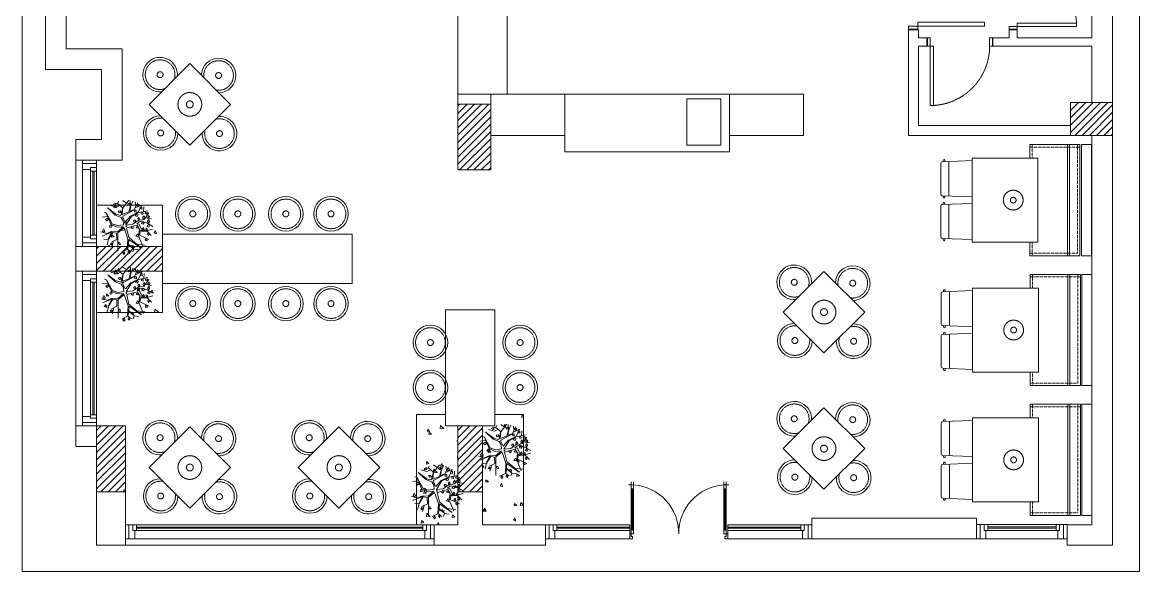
# Model space of a CAD drawing. Header units: metres. Extents: x 1587 to 89247, y -60 to 14723.
# Drawn here: x 1587 to 15154, y -60 to 6613 of the extents above; entities that cross this region are included whole.
import ezdxf

# ---------------------------------------------------------------- set-up
doc = ezdxf.new("R2010")
doc.units = ezdxf.units.M
doc.header["$LTSCALE"] = 10
for name, pattern in [('Hidden', [9.525, 6.35, -3.175]), ('HIDDEN4', [0.09375, 0.0625, -0.03125]), ('xp-KFCM inline base$0$DASH9', [0.1111, 0.0741, -0.037]), ('xp-KFCM inline base$0$HIDDEN', [0.375, 0.25, -0.125])]:
    doc.linetypes.add(name, pattern=pattern)
doc.layers.get('0').update_dxf_attribs({"color": 253, "lineweight": 0})
doc.layers.add('Furniture', color=7, linetype='Continuous', lineweight=13)

msp = doc.modelspace()

# ---------------------------------------------------------------- hatches: boundary and pattern name
at = {"transparency": 33554687}
h = msp.add_hatch(dxfattribs=at)
h.set_pattern_fill('ANSI31', color=256, scale=500)
h.set_pattern_definition([(45, (-1287085.31, -146475.15), (-44.1941738, 44.1941738), [])])
h.paths.add_polyline_path([(6874, 4820), (7274, 4820), (7274, 5620), (6874, 5620)])
h = msp.add_hatch(dxfattribs=at)
h.set_pattern_fill('ANSI31', color=256, scale=500)
h.set_pattern_definition([(45, (-1270677.495, -149670.67), (-44.1941738, 44.1941738), [])])
h.paths.add_polyline_path([(14824, 5640), (14314, 5640), (14314, 5240), (14824, 5240)])
h = msp.add_hatch(dxfattribs=at)
h.set_pattern_fill('ANSI31', color=256, scale=500)
h.set_pattern_definition([(45, (-141241.26, 1299271.78), (-44.1941738, 44.1941738), [])])
h.paths.add_polyline_path([(2488, 3890), (2488, 3590), (3288, 3590), (3288, 3890)])
h = msp.add_hatch(dxfattribs=at)
h.set_pattern_fill('ANSI31', color=256, scale=500)
h.set_pattern_definition([(45, (-1282503.806, -154000.67), (-44.1941738, 44.1941738), [])])
h.paths.add_polyline_path([(2838, 1710), (2488, 1710), (2488, 910), (2838, 910)])
h = msp.add_hatch(dxfattribs=at)
h.set_pattern_fill('ANSI31', color=256, scale=500)
h.set_pattern_definition([(45, (-1278117.495, -154000.67), (-44.1941738, 44.1941738), [])])
h.paths.add_polyline_path([(7174, 910), (7174, 1710), (6874, 1710), (6874, 910)])

# ---------------------------------------------------------------- linework, layer by layer
for p, q in [((1587, -60), (1587, 13516)), ((15154, -60), (15154, 13516)), ((14824, 260), (14824, 9780)), ((14574, 6423), (14574, 7934)), ((6874, 7540), (6874, 5620)), ((7474, 7540), (7474, 5740)), ((6874, 6940), (6874, 5740)), ((7474, 5740), (7474, 6940)), ((1868, 6770), (1868, 6040)), ((2118, 6770), (2118, 6290)), ((12348, 6523), (12348, 5240)), ((12348, 6523), (12468, 6523)), ((12468, 6523), (12468, 6423)), ((13568, 6423), (13568, 6523)), ((13568, 6523), (13668, 6523)), ((13668, 6423), (13668, 6523)), ((12572, 6423), (12468, 6423)), ((12572, 6423), (12572, 6323)), ((13568, 6423), (13372, 6423)), ((13372, 6423), (13372, 6323)), ((14574, 6423), (13668, 6423)), ((2118, 6290), (2798, 6290)), ((2798, 6290), (2798, 4940)), ((12468, 6323), (12468, 5360)), ((12572, 6323), (12468, 6323)), ((14574, 6323), (13372, 6323)), ((14574, 5640), (14574, 6323)), ((1868, 6040), (2548, 6040)), ((2548, 6040), (2548, 5190)), ((6874, 5740), (7474, 5740)), ((8174, 5740), (7274, 5740)), ((7274, 5740), (7274, 5240)), ((7474, 5740), (11074, 5740)), ((8174, 5040), (8174, 5740)), ((8174, 5240), (8174, 5740)), ((10174, 5040), (10174, 5740)), ((11074, 5740), (10174, 5740)), ((10174, 5740), (10174, 5240)), ((11074, 5240), (11074, 5740)), ((11074, 5240), (11074, 5740)), ((7274, 5620), (6874, 5620)), ((6874, 5620), (6874, 4820)), ((7274, 4820), (7274, 5620)), ((14314, 5360), (14314, 5640)), ((14314, 5640), (14574, 5640)), ((14314, 5360), (12468, 5360)), ((2548, 5190), (2238, 5190)), ((2238, 5190), (2238, 4940)), ((7274, 5240), (8174, 5240)), ((10174, 5240), (11074, 5240)), ((14314, 5240), (12348, 5240)), ((14574, 5240), (14314, 5240)), ((14574, 510), (14574, 5240)), ((8174, 5040), (10174, 5040)), ((2798, 4940), (2238, 4940)), ((2238, 4940), (2238, 3890)), ((2317, 4940), (2317, 3890)), ((2317, 4940), (2488, 4940)), ((2317, 4898), (2488, 4898)), ((2488, 4940), (2488, 3890)), ((2317, 4826), (2416, 4826)), ((2416, 4848), (2416, 3983)), ((2416, 4848), (2488, 4848)), ((2416, 4805), (2488, 4805)), ((2445, 4805), (2445, 4026)), ((2459, 4805), (2459, 4026)), ((6874, 4820), (7274, 4820)), ((2488, 4390), (3288, 4390)), ((3288, 4390), (3288, 3090)), ((2317, 4004), (2416, 4004)), ((2416, 4026), (2488, 4026)), ((2416, 3983), (2488, 3983)), ((3288, 4040), (3288, 3440)), ((3288, 4040), (5591, 4040)), ((5591, 4040), (5591, 3440)), ((2238, 3890), (2238, 3590)), ((2238, 3890), (3288, 3890)), ((2317, 3933), (2488, 3933)), ((2317, 3890), (2488, 3890)), ((3288, 3890), (3288, 3590)), ((3288, 3890), (3288, 3590)), ((3288, 3590), (2238, 3590)), ((2238, 3590), (2238, 1710)), ((2317, 3590), (2317, 1710)), ((2317, 3590), (2488, 3590)), ((2317, 3548), (2488, 3548)), ((2488, 3590), (2488, 1710)), ((2317, 3476), (2416, 3476)), ((2416, 3498), (2416, 1803)), ((2416, 3498), (2488, 3498)), ((2416, 3455), (2488, 3455)), ((2445, 3455), (2445, 1846)), ((2459, 3455), (2459, 1846)), ((3288, 3440), (5591, 3440)), ((3288, 3090), (2488, 3090)), ((6724, 3119), (7324, 3119)), ((6724, 1710), (6724, 3119)), ((7324, 1710), (7324, 3119)), ((2317, 1824), (2416, 1824)), ((2416, 1846), (2488, 1846)), ((2416, 1803), (2488, 1803)), ((6374, 510), (6374, 1849)), ((6374, 1849), (6724, 1849)), ((7324, 1849), (7674, 1849)), ((7674, 1849), (7674, 510)), ((2238, 1710), (2238, 1460)), ((2238, 1710), (2838, 1710)), ((2317, 1753), (2488, 1753)), ((2317, 1710), (2488, 1710)), ((2838, 1710), (2838, 260)), ((6724, 1710), (7324, 1710)), ((6874, 510), (6874, 1710)), ((6874, 1710), (7174, 1710)), ((7174, 1710), (7174, 510)), ((2238, 1460), (2488, 1460)), ((2488, 1460), (2488, 260)), ((8980, 399), (8980, 1031)), ((9010, 399), (9010, 1031)), ((10104, 399), (10104, 1031)), ((10134, 399), (10134, 1031)), ((11174, 340), (11174, 590)), ((11174, 590), (13174, 590)), ((13174, 590), (13174, 340)), ((2838, 510), (6588, 510)), ((2838, 339), (2838, 510)), ((2880, 339), (2880, 510)), ((2930, 439), (2930, 510)), ((2930, 439), (6495, 439)), ((2952, 339), (2952, 439)), ((2973, 439), (2973, 510)), ((2973, 482), (6452, 482)), ((2973, 468), (6452, 468)), ((6452, 439), (6452, 510)), ((6474, 339), (6474, 439)), ((6495, 439), (6495, 510)), ((6545, 339), (6545, 510)), ((6588, 510), (6874, 510)), ((6588, 510), (6588, 260)), ((6588, 339), (6588, 510)), ((7174, 510), (7940, 510)), ((7940, 510), (7940, 260)), ((7940, 510), (8962, 510)), ((7940, 339), (7940, 510)), ((7983, 339), (7983, 510)), ((8033, 439), (8033, 510)), ((8033, 439), (8962, 439)), ((8054, 339), (8054, 439)), ((8076, 439), (8076, 510)), ((8076, 482), (8962, 482)), ((8076, 468), (8962, 468)), ((8962, 339), (8962, 510)), ((10152, 339), (10152, 510)), ((10152, 510), (11174, 510)), ((10152, 482), (11039, 482)), ((10152, 468), (11039, 468)), ((10152, 439), (11081, 439)), ((11039, 439), (11039, 510)), ((11060, 339), (11060, 439)), ((11081, 439), (11081, 510)), ((11131, 339), (11131, 510)), ((11174, 339), (11174, 510)), ((13174, 511), (14274, 511)), ((13174, 340), (13174, 511)), ((13217, 340), (13217, 511)), ((13267, 440), (13267, 511)), ((13267, 440), (14181, 440)), ((13288, 340), (13288, 440)), ((13309, 440), (13309, 511)), ((13309, 483), (14139, 483)), ((13309, 469), (14139, 469)), ((14139, 440), (14139, 511)), ((14160, 340), (14160, 440)), ((14181, 440), (14181, 511)), ((14231, 340), (14231, 511)), ((14274, 340), (14274, 511)), ((14574, 510), (14274, 510)), ((14274, 510), (14274, 260)), ((2838, 339), (6588, 339)), ((7940, 339), (8962, 339)), ((10152, 339), (11174, 339)), ((11174, 340), (13174, 340)), ((13174, 340), (14274, 340)), ((2838, 260), (2488, 260)), ((6588, 260), (2838, 260)), ((6588, 260), (7940, 260)), ((14824, 260), (14274, 260)), ((1587, -60), (15154, -60))]:
    msp.add_line(p, q)
at = {"linetype": 'Continuous', "transparency": 33554687}
for p, q in [((2704, 4390), (2702, 4361)), ((2702, 4361), (2733, 4367)), ((2705, 4390), (2733, 4367)), ((2488, 4298), (2491, 4288)), ((2488, 4289), (2491, 4288)), ((2795, 4131), (2788, 4086)), ((2788, 4086), (2835, 4092)), ((2795, 4131), (2836, 4092)), ((2841, 4201), (2824, 4176)), ((2824, 4176), (2854, 4166)), ((2841, 4201), (2854, 4166)), ((3049, 4101), (3046, 4071)), ((3046, 4071), (3078, 4077)), ((3049, 4101), (3078, 4077)), ((3203, 4080), (3186, 4055)), ((3203, 4080), (3217, 4045)), ((2673, 4032), (2670, 4002)), ((2670, 4002), (2702, 4008)), ((2673, 4032), (2702, 4008)), ((3186, 4055), (3217, 4045)), ((2639, 3903), (2631, 3890)), ((2639, 3903), (2644, 3890)), ((2711, 3590), (2705, 3553)), ((2705, 3553), (2752, 3558)), ((2719, 3590), (2753, 3558)), ((2801, 3483), (2784, 3458)), ((2784, 3458), (2814, 3448)), ((2801, 3483), (2814, 3448)), ((2607, 3285), (2639, 3291)), ((2610, 3315), (2608, 3285)), ((2610, 3315), (2639, 3291)), ((2986, 3384), (2984, 3354)), ((2984, 3354), (3015, 3360)), ((2986, 3384), (3015, 3360)), ((3163, 3361), (3146, 3336)), ((3146, 3336), (3177, 3326)), ((3163, 3361), (3177, 3326)), ((2599, 3184), (2582, 3159)), ((2582, 3159), (2613, 3149)), ((2599, 3184), (2613, 3149)), ((3199, 3130), (3193, 3090)), ((3199, 3130), (3240, 3091)), ((3233, 3090), (3240, 3091)), ((7656, 1844), (7654, 1814)), ((7654, 1814), (7674, 1818)), ((7656, 1844), (7674, 1829)), ((6520, 1672), (6503, 1647)), ((6503, 1647), (6533, 1637)), ((6520, 1672), (6533, 1637)), ((6528, 1636), (6525, 1606)), ((6528, 1636), (6557, 1612)), ((6665, 1717), (6659, 1673)), ((6659, 1673), (6706, 1678)), ((6666, 1717), (6706, 1678)), ((7446, 1727), (7429, 1702)), ((7429, 1702), (7459, 1692)), ((7446, 1727), (7459, 1692)), ((6525, 1606), (6557, 1612)), ((6874, 1538), (6865, 1526)), ((6865, 1526), (6874, 1523)), ((7245, 1429), (7228, 1404)), ((7228, 1404), (7258, 1394)), ((7245, 1429), (7258, 1394)), ((7249, 1416), (7246, 1386)), ((7246, 1386), (7277, 1392)), ((7249, 1416), (7277, 1392)), ((7625, 1485), (7622, 1455)), ((7622, 1455), (7653, 1461)), ((7625, 1485), (7653, 1461)), ((6496, 1277), (6494, 1247)), ((6494, 1247), (6525, 1253)), ((6496, 1277), (6525, 1253)), ((6681, 1252), (6664, 1227)), ((6664, 1227), (6694, 1217)), ((6681, 1252), (6694, 1217)), ((6873, 1347), (6870, 1317)), ((6870, 1317), (6874, 1317)), ((6873, 1347), (6874, 1346)), ((7174, 1229), (7193, 1210)), ((7607, 1307), (7590, 1282)), ((7590, 1282), (7621, 1272)), ((7607, 1307), (7621, 1272)), ((6583, 1183), (6576, 1139)), ((6576, 1139), (6623, 1145)), ((6583, 1183), (6624, 1144)), ((7174, 1209), (7193, 1211)), ((7593, 1127), (7591, 1097)), ((7591, 1097), (7622, 1103)), ((7593, 1127), (7622, 1103)), ((6480, 954), (6463, 929)), ((6480, 954), (6493, 919)), ((6841, 988), (6839, 958)), ((6839, 958), (6870, 964)), ((6841, 988), (6870, 964)), ((7217, 1057), (7215, 1027)), ((7215, 1027), (7246, 1033)), ((7217, 1057), (7246, 1033)), ((7406, 1009), (7389, 984)), ((7389, 984), (7419, 974)), ((7406, 1009), (7419, 974)), ((6465, 919), (6462, 889)), ((6462, 889), (6494, 895)), ((6463, 929), (6493, 919)), ((6465, 919), (6494, 895)), ((6842, 832), (6825, 807)), ((6842, 832), (6856, 797)), ((6825, 807), (6856, 797)), ((7186, 699), (7183, 669)), ((7186, 699), (7215, 675)), ((7205, 710), (7188, 685)), ((7188, 685), (7218, 675)), ((7205, 710), (7218, 675)), ((7562, 768), (7559, 738)), ((7559, 738), (7591, 744)), ((7562, 768), (7591, 744)), ((7640, 782), (7633, 738)), ((7633, 738), (7674, 743)), ((7640, 782), (7674, 749)), ((6434, 560), (6431, 530)), ((6434, 560), (6462, 536)), ((6500, 650), (6493, 605)), ((6493, 605), (6541, 611)), ((6500, 649), (6541, 611)), ((6810, 629), (6807, 599)), ((6807, 599), (6839, 605)), ((6810, 629), (6839, 605)), ((7183, 669), (7215, 675)), ((7567, 589), (7550, 564)), ((7550, 564), (7581, 554)), ((7567, 589), (7581, 554)), ((6431, 530), (6462, 536)), ((6641, 533), (6625, 510)), ((6641, 533), (6650, 510))]:
    msp.add_line(p, q, dxfattribs=at)
for points in [[(12460, 6530), (12460, 6613), (13270, 6613), (13270, 6568), (12348, 6568), (12348, 6530)], [(12460, 6530), (12348, 6530)], [(13668, 6529), (13668, 6603), (14388, 6603), (14388, 6563), (13568, 6563), (13568, 6529)], [(13668, 6529), (13568, 6529)], [(12578, 6323), (12652, 6323), (12652, 5603), (12612, 5603), (12612, 6423), (12578, 6423)], [(12578, 6323), (12578, 6423)], [(13366, 6423), (13332, 6423), (13332, 6323), (13366, 6323)], [(13366, 6323), (13366, 6423)], [(13819, 4963), (13819, 5128), (14277, 5128), (14277, 3778), (13819, 3778), (13819, 3943)], [(14302, 5128), (14302, 3778)], [(12769, 4919), (12769, 4936)], [(12789, 4920), (12789, 4936)], [(12839, 4504), (12839, 4922)], [(12769, 4507), (12769, 4490)], [(12789, 4506), (12789, 4490)], [(2608, 4295), (2679, 4166), (2744, 4143), (2817, 4154), (2812, 4201), (2786, 4242), (2714, 4270), (2624, 4358)], [(2621, 4358), (2721, 4283)], [(2771, 4389), (2729, 4369), (2659, 4387)], [(2806, 4361), (2756, 4404), (2711, 4418)], [(2721, 4281), (2784, 4266), (2806, 4361), (2879, 4451)], [(2741, 4410), (2756, 4438)], [(2806, 4360), (2799, 4277), (2882, 4309), (2899, 4389), (2897, 4449)], [(2852, 4418), (2806, 4449)], [(2834, 4186), (2806, 4244), (2806, 4260), (2947, 4336), (2984, 4420)], [(2837, 4186), (2902, 4258), (2994, 4305), (3035, 4393)], [(2929, 4440), (2904, 4385), (2892, 4318), (2899, 4320), (2932, 4336)], [(2967, 4387), (2957, 4434)], [(3032, 4393), (2959, 4358)], [(3060, 4313), (3062, 4371)], [(12769, 4399), (12769, 4416)], [(12789, 4400), (12789, 4416)], [(12839, 3984), (12839, 4402)], [(2621, 4254), (2556, 4248)], [(2812, 4129), (2736, 4123), (2666, 4156), (2606, 4295), (2583, 4305)], [(2844, 4150), (2907, 4250), (2994, 4299), (3107, 4322)], [(3122, 4297), (3065, 4219), (2994, 4207), (2927, 4160), (2847, 4150)], [(3080, 4240), (3155, 4227)], [(2814, 4129), (2744, 4068), (2674, 4074), (2613, 4047), (2541, 4066)], [(2819, 4115), (2746, 4055), (2746, 3832)], [(2822, 4115), (2869, 3978), (2862, 3853), (2791, 3822)], [(2852, 4113), (2879, 4002), (3032, 3869)], [(2854, 4115), (2982, 4148), (3010, 4101), (2999, 4019), (3055, 3886)], [(3170, 4133), (3107, 4172), (3027, 4193), (3007, 4189), (2977, 4166), (3007, 4162), (3042, 4084)], [(3022, 4088), (3010, 4029), (3125, 3976)], [(3105, 4076), (3040, 4074), (3022, 4090)], [(3042, 4082), (3102, 4080), (3102, 4105), (3090, 4111), (3087, 4092), (3102, 4080)], [(3167, 4101), (3097, 4080)], [(3105, 4072), (3153, 4023)], [(2674, 4064), (2558, 4015)], [(2671, 4062), (2629, 3980), (2576, 3976)], [(2669, 3943), (2734, 3976), (2731, 4053), (2684, 4060), (2634, 3980), (2616, 3908)], [(2696, 3957), (2674, 3881)], [(3030, 3869), (2882, 3976), (2877, 3920), (2942, 3861), (2877, 3906)], [(12769, 3987), (12769, 3970)], [(12789, 3986), (12789, 3970)], [(2874, 3906), (2869, 3855), (2909, 3820)], [(2929, 3824), (2942, 3859), (2999, 3851)], [(3077, 3906), (2977, 3918)], [(2611, 3485), (2681, 3356), (2746, 3332), (2819, 3344), (2814, 3391), (2789, 3432), (2716, 3459), (2626, 3547)], [(2624, 3547), (2724, 3473)], [(2774, 3578), (2731, 3559), (2661, 3577)], [(2809, 3551), (2759, 3594), (2714, 3608)], [(2724, 3471), (2787, 3455), (2809, 3551), (2882, 3641)], [(2744, 3600), (2759, 3627)], [(2809, 3549), (2802, 3467), (2884, 3498), (2902, 3578), (2899, 3639)], [(2854, 3608), (2809, 3639)], [(2837, 3375), (2809, 3434), (2809, 3449), (2949, 3526), (2987, 3610)], [(2839, 3375), (2904, 3448), (2997, 3494), (3037, 3582)], [(2932, 3629), (2907, 3575), (2894, 3508), (2902, 3510), (2934, 3526)], [(2969, 3577), (2959, 3623)], [(3035, 3582), (2962, 3547)], [(3062, 3502), (3065, 3561)], [(13824, 3385), (13824, 3550), (14282, 3550), (14282, 2200), (13824, 2200), (13824, 2365)], [(14307, 3550), (14307, 2200)], [(2624, 3444), (2558, 3438)], [(2814, 3318), (2739, 3313), (2669, 3346), (2609, 3485), (2586, 3494)], [(2847, 3340), (2909, 3440), (2997, 3489), (3110, 3512)], [(3125, 3487), (3067, 3408), (2997, 3397), (2929, 3350), (2849, 3340)], [(3082, 3430), (3157, 3416)], [(2817, 3318), (2746, 3258), (2676, 3264), (2616, 3236), (2543, 3256)], [(2822, 3305), (2749, 3244), (2749, 3021)], [(2824, 3305), (2872, 3168), (2864, 3043), (2794, 3012)], [(2854, 3303), (2882, 3191), (3035, 3058)], [(2857, 3305), (2985, 3338), (3012, 3291), (3002, 3209), (3057, 3076)], [(3173, 3323), (3110, 3361), (3030, 3383), (3010, 3379), (2980, 3356), (3010, 3352), (3045, 3274)], [(3025, 3277), (3012, 3219), (3127, 3166)], [(3107, 3266), (3042, 3264), (3025, 3279)], [(3045, 3272), (3105, 3270), (3105, 3295), (3092, 3301), (3090, 3281), (3105, 3270)], [(3170, 3291), (3100, 3270)], [(3108, 3261), (3156, 3212)], [(12774, 3341), (12774, 3358)], [(12794, 3342), (12794, 3358)], [(12844, 2926), (12844, 3344)], [(2676, 3254), (2561, 3205)], [(2674, 3252), (2631, 3170), (2578, 3166)], [(2671, 3133), (2736, 3166), (2734, 3242), (2686, 3250), (2636, 3170), (2619, 3098)], [(2699, 3146), (2676, 3070)], [(3032, 3058), (2884, 3166), (2879, 3109), (2944, 3051), (2879, 3096)], [(2877, 3096), (2872, 3045), (2912, 3010)], [(2932, 3013), (2944, 3049), (3002, 3041)], [(3080, 3096), (2980, 3107)], [(12774, 2929), (12774, 2912)], [(12794, 2928), (12794, 2912)], [(12774, 2821), (12774, 2838)], [(12794, 2822), (12794, 2838)], [(12844, 2406), (12844, 2824)], [(12774, 2409), (12774, 2392)], [(12794, 2408), (12794, 2392)], [(13824, 1808), (13824, 1973), (14282, 1973), (14282, 623), (13824, 623), (13824, 788)], [(14307, 1973), (14307, 623)], [(12774, 1764), (12774, 1781)], [(12794, 1765), (12794, 1781)], [(12844, 1349), (12844, 1767)], [(7199, 1573), (7269, 1444), (7334, 1421), (7407, 1432), (7402, 1479), (7377, 1520), (7304, 1548), (7214, 1636)], [(7212, 1636), (7312, 1561)], [(7362, 1667), (7319, 1647), (7249, 1665)], [(7397, 1640), (7347, 1683), (7302, 1696)], [(7312, 1559), (7375, 1544), (7397, 1640), (7470, 1730)], [(7332, 1689), (7347, 1716)], [(7397, 1638), (7390, 1556), (7472, 1587), (7490, 1667), (7487, 1728)], [(7442, 1696), (7397, 1728)], [(7425, 1464), (7397, 1522), (7397, 1538), (7537, 1614), (7575, 1698)], [(7427, 1464), (7492, 1536), (7585, 1583), (7625, 1671)], [(7520, 1718), (7495, 1663), (7482, 1597), (7490, 1599), (7522, 1614)], [(7558, 1665), (7547, 1712)], [(7623, 1671), (7550, 1636)], [(7650, 1591), (7653, 1649)], [(7212, 1532), (7146, 1526)], [(7402, 1407), (7327, 1401), (7257, 1434), (7197, 1573), (7174, 1583)], [(7435, 1429), (7497, 1528), (7585, 1577), (7698, 1601)], [(7713, 1575), (7655, 1497), (7585, 1485), (7517, 1438), (7437, 1429)], [(7670, 1518), (7745, 1505)], [(7405, 1407), (7334, 1346), (7264, 1352), (7204, 1325), (7131, 1344)], [(7410, 1393), (7337, 1333), (7337, 1110)], [(7412, 1393), (7460, 1256), (7452, 1131), (7382, 1100)], [(7442, 1391), (7470, 1280), (7623, 1147)], [(7445, 1393), (7573, 1427), (7600, 1380), (7590, 1298), (7645, 1165)], [(7761, 1411), (7698, 1450), (7618, 1472), (7598, 1468), (7568, 1444), (7598, 1440), (7633, 1362)], [(7613, 1366), (7600, 1307), (7715, 1255)], [(7695, 1354), (7630, 1352), (7613, 1368)], [(7633, 1360), (7693, 1358), (7693, 1384), (7680, 1389), (7678, 1370), (7693, 1358)], [(7758, 1380), (7688, 1358)], [(6493, 1069), (6555, 1054), (6578, 1150), (6651, 1239)], [(6513, 1198), (6528, 1226)], [(6578, 1148), (6570, 1065), (6653, 1097), (6671, 1177), (6668, 1238)], [(6623, 1206), (6578, 1238)], [(6701, 1228), (6676, 1173), (6663, 1107), (6671, 1108), (6703, 1124)], [(6738, 1175), (6728, 1222)], [(7264, 1342), (7149, 1294)], [(7262, 1341), (7219, 1258), (7167, 1255)], [(7259, 1221), (7324, 1255), (7322, 1331), (7274, 1339), (7224, 1258), (7207, 1186)], [(7287, 1235), (7264, 1159)], [(7620, 1147), (7472, 1255), (7467, 1198), (7532, 1139), (7467, 1184)], [(7696, 1350), (7744, 1301)], [(12774, 1351), (12774, 1334)], [(12774, 1244), (12774, 1261)], [(12794, 1351), (12794, 1334)], [(12794, 1245), (12794, 1261)], [(12844, 829), (12844, 1247)], [(6583, 917), (6508, 911), (6438, 944), (6377, 1083), (6355, 1093)], [(6380, 1083), (6450, 954), (6515, 931), (6588, 942), (6583, 989), (6558, 1030), (6485, 1058), (6395, 1146)], [(6392, 1146), (6493, 1071)], [(6543, 1177), (6500, 1157), (6430, 1175)], [(6578, 1150), (6528, 1193), (6483, 1206)], [(6605, 974), (6578, 1032), (6578, 1048), (6718, 1124), (6756, 1208)], [(6608, 974), (6673, 1046), (6766, 1093), (6806, 1181)], [(6616, 938), (6678, 1038), (6766, 1087), (6879, 1110)], [(6803, 1181), (6731, 1146)], [(6831, 1101), (6834, 1159)], [(7465, 1184), (7460, 1133), (7500, 1098)], [(7520, 1102), (7532, 1137), (7590, 1129)], [(7668, 1184), (7568, 1196)], [(6392, 1042), (6327, 1036)], [(6894, 1085), (6836, 1007), (6766, 995), (6698, 948), (6618, 938)], [(6942, 921), (6879, 960), (6798, 981), (6778, 977), (6748, 954), (6778, 950), (6814, 872)], [(6851, 1028), (6926, 1015)], [(6585, 917), (6515, 856), (6445, 862), (6385, 835), (6312, 854)], [(6445, 852), (6330, 803)], [(6443, 850), (6400, 768), (6347, 764)], [(6440, 731), (6505, 764), (6503, 841), (6455, 848), (6405, 768), (6387, 696)], [(6590, 903), (6518, 843), (6518, 620)], [(6593, 903), (6641, 766), (6633, 641), (6563, 610)], [(6623, 901), (6651, 790), (6803, 657)], [(6626, 903), (6753, 936), (6781, 890), (6771, 807), (6826, 674)], [(6793, 876), (6781, 817), (6896, 764)], [(6876, 864), (6811, 862), (6793, 878)], [(6814, 870), (6874, 868), (6874, 893), (6861, 899), (6859, 880), (6874, 868)], [(6939, 890), (6869, 868)], [(6877, 860), (6924, 811)], [(12774, 831), (12774, 814)], [(12794, 831), (12794, 814)], [(6468, 745), (6445, 669)], [(6646, 694), (6641, 643), (6681, 608)], [(6801, 657), (6653, 764), (6648, 708), (6713, 649), (6648, 694)], [(6849, 694), (6748, 706)], [(6701, 612), (6713, 647), (6771, 639)]]:
    msp.add_lwpolyline(points)
for points in [[(12348, 6530), (12348, 6523), (12460, 6523), (12460, 6530)], [(13568, 6529), (13568, 6523), (13668, 6523), (13668, 6529)], [(12578, 6423), (12572, 6423), (12572, 6323), (12578, 6323)], [(13372, 6423), (13366, 6423), (13366, 6323), (13372, 6323)], [(3126, 5616), (3621, 6111), (4116, 5616), (3621, 5121)], [(6874, 5620), (7274, 5620), (7274, 4820), (6874, 4820)], [(14314, 5640), (14824, 5640), (14824, 5240), (14314, 5240)], [(13819, 5098), (13849, 5098), (13849, 5128), (13819, 5128)], [(14429, 3778), (14277, 3778), (14277, 5128), (14429, 5128)], [(14569, 3778), (14569, 5128), (14569, 5128), (14569, 5128), (14449, 5128), (14449, 3778)], [(13119, 3943), (13119, 4963), (13919, 4963), (13919, 3943)], [(2726, 4393), (2711, 4408), (2694, 4403), (2704, 4387)], [(2897, 4397), (2887, 4418), (2867, 4410), (2879, 4393)], [(2994, 4373), (3002, 4395), (2987, 4408), (2979, 4389)], [(3018, 4369), (3039, 4369), (3039, 4344), (3021, 4349)], [(2634, 4221), (2618, 4234), (2596, 4219), (2615, 4202)], [(2786, 4302), (2774, 4322), (2749, 4320), (2764, 4300)], [(2939, 4211), (2961, 4211), (2961, 4186), (2942, 4191)], [(2947, 4331), (2969, 4331), (2969, 4307), (2950, 4312)], [(2993, 4278), (2978, 4287), (2959, 4263), (2981, 4256)], [(3000, 4243), (3010, 4221), (2998, 4208), (2988, 4225)], [(3051, 4278), (3053, 4298), (3033, 4307), (3032, 4286)], [(3074, 4235), (3066, 4264), (3051, 4245), (3056, 4217)], [(3107, 4301), (3087, 4307), (3075, 4289), (3095, 4283)], [(3130, 4188), (3123, 4218), (3108, 4198), (3113, 4171)], [(3118, 4266), (3109, 4248), (3124, 4232), (3133, 4251)], [(2577, 4058), (2590, 4077), (2574, 4104), (2562, 4080)], [(2672, 4150), (2657, 4150), (2649, 4141), (2649, 4121), (2669, 4125), (2672, 4137)], [(2854, 4127), (2852, 4137), (2844, 4139), (2847, 4131)], [(2928, 4105), (2934, 4127), (2917, 4137), (2909, 4116)], [(2968, 4118), (2977, 4130), (2996, 4125), (2993, 4113)], [(3067, 4183), (3051, 4192), (3033, 4168), (3055, 4161)], [(3058, 4119), (3068, 4097), (3055, 4083), (3045, 4101)], [(3137, 4148), (3121, 4157), (3103, 4133), (3125, 4126)], [(2751, 3939), (2768, 3939), (2781, 3916), (2761, 3916)], [(3000, 4028), (2985, 4038), (2966, 4014), (2988, 4006)], [(3104, 3962), (3098, 3984), (3079, 3984), (3082, 3962)], [(3119, 4057), (3129, 4035), (3116, 4022), (3106, 4039)], [(3288, 3590), (3288, 3890), (2488, 3890), (2488, 3590)], [(2684, 3923), (2668, 3931), (2653, 3916), (2668, 3909)], [(2819, 3828), (2832, 3809), (2819, 3793), (2806, 3811)], [(2874, 3838), (2887, 3832), (2887, 3806), (2872, 3818)], [(2910, 3889), (2919, 3901), (2938, 3896), (2935, 3884)], [(2729, 3582), (2714, 3598), (2696, 3592), (2706, 3577)], [(2899, 3586), (2889, 3608), (2869, 3600), (2882, 3582)], [(2997, 3563), (3005, 3584), (2990, 3598), (2982, 3578)], [(3020, 3558), (3042, 3558), (3042, 3534), (3023, 3539)], [(10826, 3093), (11321, 3588), (11816, 3093), (11321, 2598)], [(13824, 3520), (13854, 3520), (13854, 3550), (13824, 3550)], [(14434, 2200), (14282, 2200), (14282, 3550), (14434, 3550)], [(14574, 2200), (14574, 3550), (14574, 3550), (14574, 3550), (14454, 3550), (14454, 2200)], [(2636, 3411), (2621, 3423), (2599, 3409), (2618, 3392)], [(2789, 3492), (2776, 3512), (2751, 3510), (2766, 3490)], [(2941, 3400), (2963, 3400), (2963, 3376), (2944, 3381)], [(2950, 3521), (2972, 3521), (2972, 3497), (2953, 3502)], [(2996, 3467), (2980, 3477), (2961, 3452), (2983, 3445)], [(3003, 3432), (3013, 3411), (3001, 3397), (2990, 3415)], [(3054, 3467), (3056, 3488), (3036, 3497), (3034, 3476)], [(3076, 3425), (3069, 3454), (3054, 3434), (3059, 3407)], [(3110, 3491), (3090, 3496), (3077, 3479), (3097, 3473)], [(3133, 3378), (3126, 3407), (3110, 3388), (3115, 3361)], [(3121, 3456), (3111, 3437), (3126, 3422), (3136, 3441)], [(2580, 3247), (2593, 3267), (2577, 3294), (2564, 3269)], [(2674, 3340), (2659, 3340), (2652, 3330), (2652, 3311), (2672, 3315), (2674, 3326)], [(2857, 3317), (2854, 3326), (2847, 3328), (2849, 3320)], [(2931, 3295), (2936, 3317), (2920, 3326), (2912, 3306)], [(2970, 3307), (2980, 3319), (2998, 3315), (2995, 3302)], [(3070, 3372), (3054, 3382), (3035, 3358), (3057, 3350)], [(3060, 3308), (3070, 3287), (3058, 3273), (3048, 3291)], [(3140, 3337), (3124, 3347), (3105, 3323), (3127, 3315)], [(13124, 2365), (13124, 3385), (13924, 3385), (13924, 2365)], [(2753, 3129), (2771, 3129), (2783, 3105), (2763, 3105)], [(3003, 3218), (2987, 3228), (2969, 3203), (2990, 3196)], [(3106, 3152), (3100, 3174), (3081, 3174), (3084, 3152)], [(3121, 3247), (3131, 3225), (3119, 3211), (3109, 3229)], [(2687, 3113), (2671, 3120), (2655, 3106), (2671, 3098)], [(2822, 3018), (2834, 2998), (2822, 2983), (2809, 3000)], [(2877, 3027), (2889, 3021), (2889, 2996), (2874, 3008)], [(2912, 3079), (2922, 3091), (2940, 3086), (2937, 3074)], [(10826, 1435), (11321, 1930), (11816, 1435), (11321, 940)], [(13824, 1943), (13854, 1943), (13854, 1973), (13824, 1973)], [(14434, 623), (14282, 623), (14282, 1973), (14434, 1973)], [(14574, 623), (14574, 1973), (14574, 1973), (14574, 1973), (14454, 1973), (14454, 623)], [(13124, 788), (13124, 1808), (13924, 1808), (13924, 788)], [(2838, 1710), (2488, 1710), (2488, 910), (2838, 910)], [(3126, 1205), (3621, 1700), (4116, 1205), (3621, 710)], [(4936, 1205), (5431, 1700), (5926, 1205), (5431, 710)], [(7174, 910), (6874, 910), (6874, 1710), (7174, 1710)], [(7317, 1671), (7302, 1687), (7284, 1681), (7294, 1665)], [(7487, 1675), (7477, 1696), (7457, 1689), (7470, 1671)], [(7585, 1651), (7593, 1673), (7578, 1687), (7570, 1667)], [(7608, 1647), (7630, 1647), (7630, 1622), (7611, 1627)], [(7224, 1500), (7209, 1512), (7187, 1497), (7206, 1480)], [(7377, 1581), (7365, 1600), (7339, 1598), (7354, 1579)], [(7538, 1610), (7560, 1610), (7560, 1585), (7541, 1590)], [(7584, 1556), (7568, 1565), (7549, 1541), (7571, 1534)], [(7591, 1521), (7601, 1499), (7589, 1486), (7579, 1503)], [(7642, 1556), (7644, 1577), (7624, 1585), (7622, 1564)], [(7664, 1513), (7657, 1542), (7642, 1523), (7647, 1496)], [(7698, 1579), (7678, 1585), (7665, 1567), (7685, 1561)], [(7709, 1545), (7699, 1526), (7714, 1510), (7724, 1529)], [(7721, 1467), (7714, 1496), (7699, 1476), (7704, 1449)], [(7168, 1336), (7181, 1355), (7165, 1382), (7152, 1358)], [(7262, 1429), (7247, 1429), (7240, 1419), (7240, 1399), (7260, 1403), (7262, 1415)], [(7445, 1405), (7442, 1415), (7435, 1417), (7437, 1409)], [(7519, 1383), (7524, 1405), (7508, 1415), (7500, 1394)], [(7529, 1489), (7551, 1489), (7551, 1465), (7532, 1469)], [(7558, 1396), (7568, 1408), (7586, 1403), (7583, 1391)], [(7658, 1461), (7642, 1471), (7623, 1446), (7645, 1439)], [(7648, 1397), (7658, 1375), (7646, 1362), (7636, 1379)], [(7728, 1426), (7712, 1435), (7693, 1411), (7715, 1404)], [(7591, 1307), (7575, 1316), (7557, 1292), (7579, 1285)], [(7694, 1241), (7688, 1263), (7669, 1263), (7673, 1241)], [(7709, 1335), (7719, 1314), (7707, 1300), (7697, 1318)], [(6498, 1181), (6483, 1196), (6465, 1191), (6475, 1175)], [(6558, 1090), (6545, 1110), (6520, 1108), (6535, 1088)], [(6668, 1185), (6658, 1206), (6638, 1198), (6651, 1181)], [(6719, 1119), (6741, 1119), (6741, 1095), (6722, 1100)], [(6766, 1161), (6773, 1183), (6758, 1196), (6751, 1177)], [(6789, 1157), (6811, 1157), (6811, 1132), (6792, 1137)], [(6823, 1066), (6824, 1086), (6805, 1095), (6803, 1074)], [(6879, 1089), (6859, 1095), (6846, 1077), (6866, 1071)], [(7275, 1201), (7259, 1209), (7243, 1194), (7259, 1187)], [(7341, 1217), (7359, 1217), (7371, 1194), (7351, 1194)], [(7410, 1106), (7422, 1087), (7410, 1071), (7397, 1089)], [(7465, 1116), (7477, 1110), (7477, 1084), (7462, 1096)], [(7500, 1167), (7510, 1179), (7528, 1175), (7525, 1162)], [(6405, 1010), (6390, 1022), (6368, 1007), (6386, 990)], [(6710, 999), (6732, 999), (6732, 974), (6713, 979)], [(6765, 1066), (6749, 1075), (6730, 1051), (6752, 1044)], [(6772, 1031), (6782, 1009), (6769, 996), (6759, 1013)], [(6839, 971), (6823, 980), (6804, 956), (6826, 949)], [(6845, 1023), (6838, 1052), (6823, 1033), (6828, 1005)], [(6902, 977), (6894, 1006), (6879, 986), (6884, 959)], [(6890, 1054), (6880, 1036), (6895, 1020), (6905, 1039)], [(8980, 947), (9010, 947), (9010, 995), (8980, 995)], [(8980, 947), (9010, 947), (9010, 995), (8980, 995)], [(10134, 947), (10104, 947), (10104, 995), (10134, 995)], [(10134, 947), (10104, 947), (10104, 995), (10134, 995)], [(6349, 846), (6361, 865), (6346, 892), (6333, 868)], [(6443, 938), (6428, 938), (6421, 929), (6421, 909), (6441, 913), (6443, 925)], [(6626, 915), (6623, 925), (6616, 927), (6618, 919)], [(6699, 893), (6705, 915), (6689, 925), (6680, 904)], [(6772, 816), (6756, 826), (6737, 802), (6759, 794)], [(6739, 906), (6748, 918), (6767, 913), (6764, 901)], [(6829, 907), (6839, 885), (6826, 871), (6816, 889)], [(6909, 936), (6893, 945), (6874, 921), (6896, 914)], [(6890, 845), (6900, 824), (6887, 810), (6877, 827)], [(8998, 947), (8998, 446), (8992, 446), (8992, 947)], [(10116, 947), (10116, 446), (10122, 446), (10122, 947)], [(6455, 711), (6440, 719), (6424, 704), (6440, 697)], [(6522, 727), (6540, 727), (6552, 704), (6532, 704)], [(6681, 677), (6690, 689), (6709, 684), (6706, 672)], [(6875, 750), (6869, 772), (6850, 772), (6853, 750)], [(6590, 616), (6603, 597), (6590, 581), (6578, 599)], [(6646, 626), (6658, 620), (6658, 594), (6643, 606)], [(8980, 399), (9010, 399), (9010, 446), (8980, 446)], [(10134, 399), (10104, 399), (10104, 446), (10134, 446)], [(8998, 339), (8962, 339), (8962, 399), (8980, 399), (8980, 369), (8998, 369)], [(10116, 339), (10152, 339), (10152, 399), (10134, 399), (10134, 369), (10116, 369)]]:
    msp.add_lwpolyline(points, close=True)
at = {"linetype": 'xp-KFCM inline base$0$HIDDEN'}
for points in [[(13849, 4963), (13849, 5098), (14399, 5098), (14399, 3808), (13849, 3808), (13849, 3943)], [(13854, 3385), (13854, 3520), (14404, 3520), (14404, 2230), (13854, 2230), (13854, 2365)], [(13854, 1808), (13854, 1943), (14404, 1943), (14404, 653), (13854, 653), (13854, 788)]]:
    msp.add_lwpolyline(points, dxfattribs=at)
for points in [[(14399, 5098), (14399, 5128), (14429, 5128), (14429, 5098)], [(13819, 3808), (13849, 3808), (13849, 3778), (13819, 3778)], [(14404, 3520), (14404, 3550), (14434, 3550), (14434, 3520)], [(13824, 2230), (13854, 2230), (13854, 2200), (13824, 2200)], [(14404, 1943), (14404, 1973), (14434, 1973), (14434, 1943)], [(13824, 653), (13854, 653), (13854, 623), (13824, 623)]]:
    msp.add_lwpolyline(points, close=True, dxfattribs=at)
for points in [[(13119, 4933), (12758, 4919, 0.402552), (12739, 4899), (12739, 4527, 0.402552), (12758, 4507), (13119, 4493)], [(13119, 4413), (12758, 4399, 0.402552), (12739, 4379), (12739, 4007, 0.402552), (12758, 3987), (13119, 3973)], [(13124, 3355), (12763, 3341, 0.402552), (12744, 3321), (12744, 2949, 0.402552), (12763, 2930), (13124, 2915)], [(13124, 2835), (12763, 2821, 0.402552), (12744, 2801), (12744, 2429, 0.402552), (12763, 2410), (13124, 2395)], [(13124, 1778), (12763, 1763, 0.402552), (12744, 1743), (12744, 1372, 0.402552), (12763, 1352), (13124, 1337)], [(13124, 1258), (12763, 1243, 0.402552), (12744, 1223), (12744, 852, 0.402552), (12763, 832), (13124, 817)], [(9557, 399, 0.394609), (9010, 995), (8948, 995)], [(9557, 399, -0.394609), (10104, 995), (10166, 995)]]:
    msp.add_lwpolyline(points, format="xyb")
at = {"linetype": 'Hidden', "ltscale": 100}
for centre, radius in [((3260, 5977), 36), ((3970, 5967), 36), ((3621, 5616), 144), ((3621, 5616), 42), ((3267, 5269), 36), ((3981, 5261), 36), ((13619, 4453), 120), ((13619, 4453), 35), ((3657, 4286), 36), ((4204, 4286), 36), ((4787, 4286), 36), ((5335, 4286), 36), ((10960, 3455), 36), ((11670, 3444), 36), ((3657, 3196), 36), ((4204, 3196), 36), ((4787, 3196), 36), ((5335, 3196), 36), ((11321, 3093), 144), ((11321, 3093), 42), ((13624, 2875), 120), ((13624, 2875), 35), ((6542, 2723), 36), ((7631, 2723), 36), ((10968, 2747), 36), ((11682, 2739), 36), ((6542, 2176), 36), ((7631, 2176), 36), ((10960, 1797), 36), ((11670, 1786), 36), ((3260, 1567), 36), ((3970, 1556), 36), ((5071, 1567), 36), ((5781, 1556), 36), ((11321, 1435), 144), ((11321, 1435), 42), ((13624, 1298), 120), ((3621, 1205), 144), ((3621, 1205), 42), ((5431, 1205), 144), ((5431, 1205), 42), ((13624, 1298), 35), ((10968, 1088), 36), ((11682, 1081), 36), ((3267, 859), 36), ((3981, 851), 36), ((5078, 859), 36), ((5792, 851), 36)]:
    msp.add_circle(centre, radius, dxfattribs=at)
for centre in [(3657, 4286), (4204, 4286), (4787, 4286), (5335, 4286), (3657, 3196), (4204, 3196), (4787, 3196), (5335, 3196), (6542, 2723), (7631, 2723), (6542, 2176), (7631, 2176)]:
    msp.add_circle(centre, 210)
at = {"linetype": 'xp-KFCM inline base$0$DASH9'}
for centre in [(3657, 4286), (4204, 4286), (4787, 4286), (5335, 4286), (3657, 3196), (4204, 3196), (4787, 3196), (5335, 3196), (6542, 2723), (7631, 2723), (6542, 2176), (7631, 2176)]:
    msp.add_circle(centre, 180, dxfattribs=at)
at = {"linetype": 'HIDDEN4'}
for centre, start, end in [((13668, 6562), 3.2732, 90), ((12611, 6323), 273.2732, 0)]:
    msp.add_arc(centre, 721, start, end, dxfattribs=at)
for centre, radius, start, end in [((3260, 5977), 210, 355.0361, 274.9639), ((3970, 5967), 210, 271.2717, 178.7283), ((3267, 5269), 210, 91.3496, 358.6504), ((3981, 5261), 210, 177.1474, 92.8526), ((12779, 4936), 10, 0, 180), ((12779, 4490), 10, 180, 0), ((12779, 4416), 10, 0, 180), ((12779, 3970), 10, 180, 0), ((10960, 3455), 210, 355.0361, 274.9639), ((11670, 3444), 210, 271.2717, 178.7283), ((12784, 3358), 10, 0, 180), ((10968, 2747), 210, 91.3496, 358.6504), ((11682, 2739), 210, 177.1474, 92.8526), ((12784, 2912), 10, 180, 0), ((12784, 2838), 10, 0, 180), ((12784, 2392), 10, 180, 0), ((10960, 1797), 210, 355.0361, 274.9639), ((11670, 1786), 210, 271.2717, 178.7283), ((3260, 1567), 210, 355.0361, 274.9639), ((3970, 1556), 210, 271.2717, 178.7283), ((5071, 1567), 210, 355.0361, 274.9639), ((5781, 1556), 210, 271.2717, 178.7283), ((12784, 1781), 10, 0, 180), ((10968, 1088), 210, 91.3496, 358.6504), ((11682, 1081), 210, 177.1474, 92.8526), ((12784, 1334), 10, 180, 0), ((12784, 1261), 10, 0, 180), ((3267, 859), 210, 91.3496, 358.6504), ((3981, 851), 210, 177.1474, 92.8526), ((5078, 859), 210, 91.3496, 358.6504), ((5792, 851), 210, 177.1474, 92.8526), ((12784, 814), 10, 180, 0)]:
    msp.add_arc(centre, radius, start, end)
at = {"linetype": 'xp-KFCM inline base$0$DASH9'}
for centre, start, end in [((3260, 5977), 341.7159, 288.2841), ((3970, 5967), 261.2498, 188.7502), ((3267, 5269), 81.3609, 8.6391), ((3981, 5261), 165.1182, 104.8818), ((10960, 3455), 341.7159, 288.2841), ((11670, 3444), 261.2498, 188.7502), ((10968, 2747), 81.3609, 8.6391), ((11682, 2739), 165.1182, 104.8818), ((10960, 1797), 341.7159, 288.2841), ((11670, 1786), 261.2498, 188.7502), ((3260, 1567), 341.7159, 288.2841), ((3970, 1556), 261.2498, 188.7502), ((5071, 1567), 341.7159, 288.2841), ((5781, 1556), 261.2498, 188.7502), ((10968, 1088), 81.3609, 8.6391), ((11682, 1081), 165.1182, 104.8818), ((3267, 859), 81.3609, 8.6391), ((3981, 851), 165.1182, 104.8818), ((5078, 859), 81.3609, 8.6391), ((5792, 851), 165.1182, 104.8818)]:
    msp.add_arc(centre, 180, start, end, dxfattribs=at)
at = {"layer": 'Furniture', "lineweight": 9}
msp.add_lwpolyline([(10067, 5683), (9655, 5683), (9655, 5119), (10067, 5119)], close=True, dxfattribs=at)

doc.saveas('drawing.dxf')
